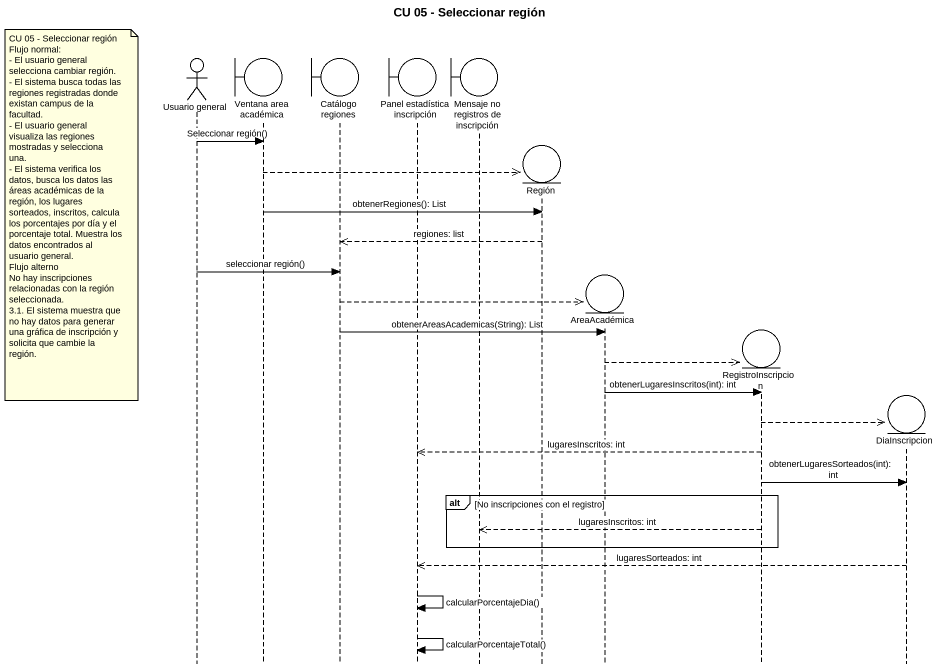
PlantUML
@startuml
title CU 05 - Seleccionar región
hide footbox
actor "Usuario general" as Usuario_general
boundary "Ventana area académica" as Ventana_area_académica
boundary "Catálogo regiones" as Catálogo_regiones
boundary "Panel estadística inscripción" as Panel_estadística
boundary "Mensaje no registros de inscripción" as Mensaje_no_registros_de
entity Región
entity AreaAcadémica
entity RegistroInscripcion
entity DiaInscripcion

Usuario_general -> Ventana_area_académica : Seleccionar región()
Ventana_area_académica -->> Región **
Ventana_area_académica -> Región : obtenerRegiones(): List
note left of Usuario_general
  CU 05 - Seleccionar región
  Flujo normal:
  - El usuario general selecciona cambiar región.
  - El sistema busca todas las regiones registradas donde existan campus de la facultad.
  - El usuario general visualiza las regiones mostradas y selecciona una.
  - El sistema verifica los datos, busca los datos las áreas académicas de la región, los lugares sorteados, inscritos, calcula los porcentajes por día y el porcentaje total. Muestra los datos encontrados al usuario general.
  Flujo alterno
  No hay inscripciones relacionadas con la región seleccionada.
  3.1. El sistema muestra que no hay datos para generar una gráfica de inscripción y solicita que cambie la región.
end note
Región -->> Catálogo_regiones : regiones: list
Usuario_general -> Catálogo_regiones : seleccionar región()
Catálogo_regiones -->> AreaAcadémica **
Catálogo_regiones -> AreaAcadémica : obtenerAreasAcademicas(String): List
AreaAcadémica -->> RegistroInscripcion **
AreaAcadémica -> RegistroInscripcion : obtenerLugaresInscritos(int): int
RegistroInscripcion -->> DiaInscripcion **
RegistroInscripcion -->> Panel_estadística : lugaresInscritos: int
RegistroInscripcion -> DiaInscripcion : obtenerLugaresSorteados(int): int
alt No inscripciones con el registro
  RegistroInscripcion -->> Mensaje_no_registros_de : lugaresInscritos: int
end
DiaInscripcion -->> Panel_estadística : lugaresSorteados: int
Panel_estadística -> Panel_estadística : calcularPorcentajeDia()
Panel_estadística -> Panel_estadística : calcularPorcentajeTotal()
@enduml
